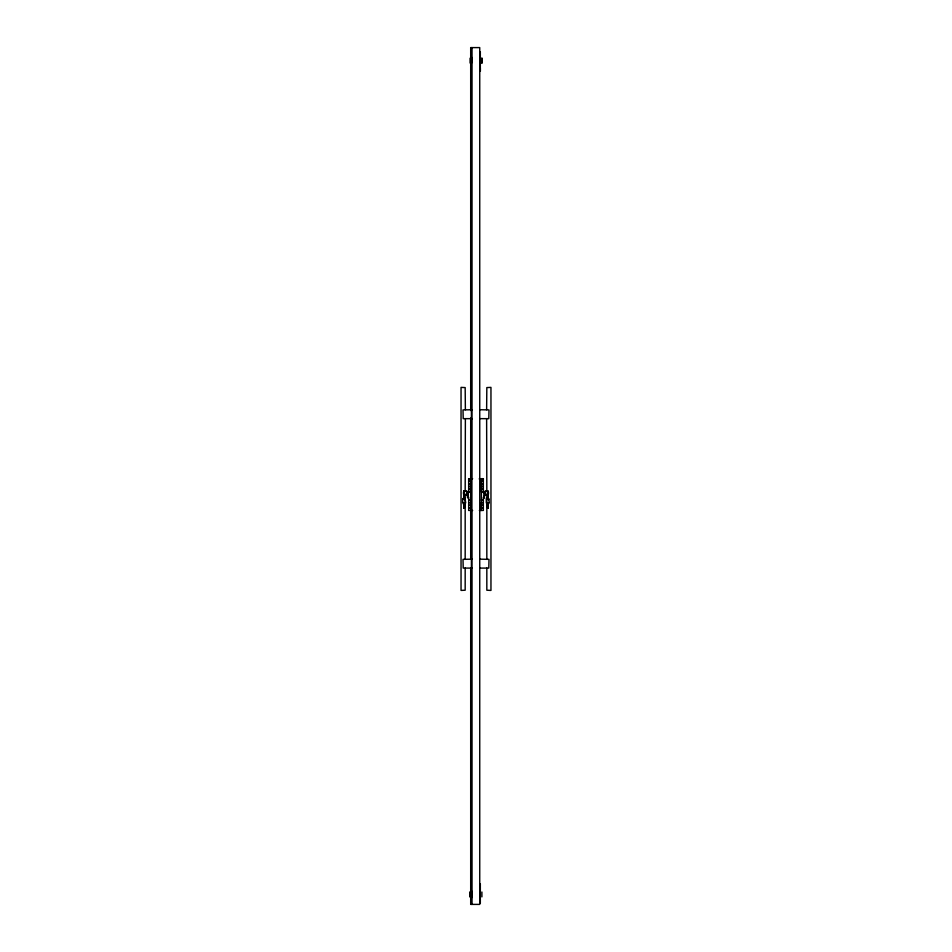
<?xml version="1.0" encoding="UTF-8"?>
<svg xmlns="http://www.w3.org/2000/svg" width="952" height="952" viewBox="0 0 952 952"><rect width="100%" height="100%" fill="white"/><g stroke="black" fill="none" stroke-linecap="round" stroke-linejoin="round"><path stroke-width="1.43" d="M464.171 498.574L464.195 497.111M464.183 496.968L464.195 498.634L464.183 494.79M464.171 496.052L464.195 495.135M467.384 494.933L467.527 492.005M467.563 494.933L467.682 497.777L467.682 491.589L467.563 492.684M468.67 491.863L468.67 478.689L468.67 479.403M470.633 508.166L470.633 506.559M470.633 503.632L470.633 505.25L468.67 505.298M470.633 491.863L470.633 478.689M471.668 896.796L471.668 894.452M480.332 68.235L480.332 71.245L480.332 51.753M480.332 63.058L480.332 60.619M481.367 508.166L481.367 506.559M481.367 503.632L481.367 505.25L483.33 505.298M481.367 491.863L481.367 478.689L481.367 510.45M483.33 491.863L483.33 478.689L479.368 478.689M484.318 495.647L484.318 497.777L484.318 491.589L484.592 493.898M484.437 497.61L484.437 494.933M484.437 492.684L484.437 491.767M484.616 494.933L484.616 492.696M487.805 495.135L487.829 498.634L487.805 498.039M487.805 496.052L487.817 495.088M464.052 508.13L464.1 504.013M487.686 508.13L487.721 504.048M467.908 492.779L467.503 492.327L467.896 493.469M484.092 492.779L484.616 492.315L481.843 492.315M464.588 506.357L464.183 508.285L463.802 506.404M488.221 506.357L487.817 508.285L487.436 506.404M464.505 505.191L464.802 502.894M488.126 505.191L488.4 503.727L488.055 507.999M465.373 418.654L465.171 491.22M486.627 409.717L486.829 387.583L490.958 387.381L490.958 590.418L486.829 590.216L486.829 568.094M472.335 409.717L463.005 409.919L463.207 418.654L472.335 418.654M479.665 409.717L488.995 409.919L488.792 418.654L479.665 418.654M468.67 478.832L472.632 478.689M468.67 479.034L472.394 478.892M479.606 479.034L483.33 478.892M468.67 479.118L470.633 479.118M483.33 479.118L479.368 479.118M468.67 481.236L470.633 481.236M481.367 481.236L483.33 481.236M468.67 483.842L470.633 483.842M481.367 483.842L483.33 483.842M468.67 486.484L470.633 486.484M481.367 486.484L483.33 486.484M468.67 489.161L470.633 489.161M481.367 489.161L483.33 489.161M466.623 492.089L470.217 491.946M481.783 491.946L485.377 492.089M467.444 492.315L470.157 492.315M484.068 493.695L484.83 493.386M466.623 493.945L467.729 493.945M484.27 493.945L485.377 493.945M468.67 499.978L470.633 499.978M481.367 499.978L483.33 499.978M468.67 502.644L470.633 502.644M481.367 502.644L483.33 502.644M463.6 503.727L463.945 507.999M464.766 503.727L464.421 507.999M487.234 503.727L487.579 507.999M488.257 504.548L488.435 502.894M468.67 507.892L470.633 507.892M481.367 507.892L483.33 507.892M472.632 510.45L468.67 510.45L468.67 497.277M479.368 510.45L483.33 510.45L483.33 497.277M472.335 559.157L463.005 559.36L463.207 568.094L472.335 568.094M479.665 559.157L488.995 559.36L488.792 568.094L479.665 568.094M486.627 418.654L486.829 491.22M465.373 409.717L465.171 387.583L461.042 387.381L461.042 590.418L465.171 590.216L465.171 568.094M487.495 505.191L487.198 502.894M487.9 504.013L487.948 508.13M487.829 498.574L487.817 494.79M464.278 504.048L464.314 508.13M486.829 494.171L486.829 559.157M483.33 478.713L483.33 479.403M481.902 892.012L481.902 896.891M480.332 883.825L480.332 903.317M471.906 47.6L471.906 904.4M471.668 57.251L471.668 62.975M471.668 890.953L471.668 897.819M471.407 47.6L471.407 478.975M471.407 510.212L471.407 904.4M470.693 410.55L470.693 47.6L479.737 47.6L479.737 904.4L470.693 904.4L470.693 568.225M470.693 417.987L470.693 559.3M470.098 58.179L470.098 63.058M467.563 491.767L467.563 497.61M465.171 494.171L465.171 559.157M463.565 502.894L463.6 504.548M470.098 892.012L470.098 896.891L470.098 892.012M481.902 58.179L481.902 63.058L481.902 58.179M462.696 498.824L462.684 502.894L465.683 502.894L465.064 498.36A2.154 2.154 0 0 0 463.303 498.36L462.708 498.741M463.1 499.134L465.135 499.622L464.755 498.669A1.94 1.94 0 0 0 463.612 498.669L463.1 499.134M486.734 499.134L488.757 499.622L488.388 498.669A1.94 1.94 0 0 0 487.245 498.669L486.734 499.134M486.329 498.8L486.317 502.894L489.316 502.894L488.697 498.36A2.154 2.154 0 0 0 486.936 498.36L486.329 498.765M463.933 491.589L463.826 492.148A6.533 6.533 0 0 0 463.826 493.886L464.314 494.623L463.933 491.589M488.174 493.886C487.317 497.015 487.245 489.09 488.174 492.148A6.533 6.533 0 0 1 488.174 493.886M488.376 494.338L488.078 495.266L485.377 495.278L485.377 490.756L488.078 490.756L488.376 491.684A7.116 7.116 0 0 1 488.376 494.338M463.838 490.851L463.624 491.684A7.116 7.116 0 0 0 463.624 494.338L463.921 495.266L466.623 495.278L466.623 490.756L463.862 490.815"/></g></svg>
